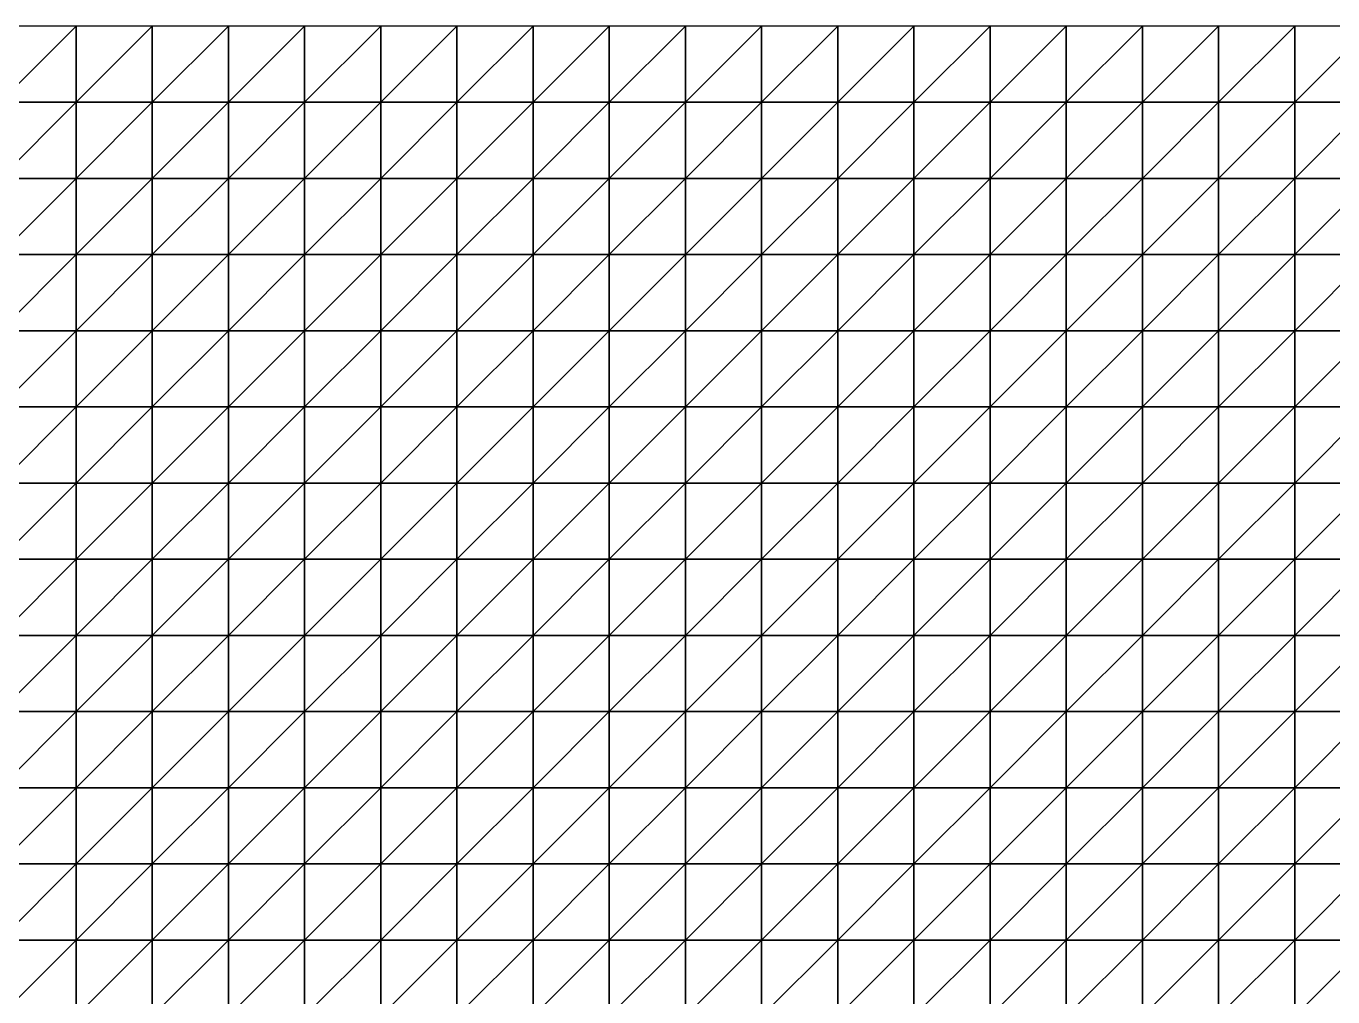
# Model space of a CAD drawing. Extents: x 504700 to 505400, y 9011750 to 9012250.
# Drawn here: x 504873.5 to 505045, y 9012122.6 to 9012250 of the extents above; entities that cross this region are included whole.
import ezdxf

# ---------------------------------------------------------------- set-up
doc = ezdxf.new("R2010")
doc.units = 0

msp = doc.modelspace()

# ---------------------------------------------------------------- linework, layer by layer
at = {"layer": 'PIT_FASE2'}
for points in [[(504870, 9012240, 320.51), (504880, 9012240, 320.46), (504880, 9012250, 320.49)], [(504870, 9012240, 320.51), (504880, 9012250, 320.49), (504870, 9012250, 320.55)], [(504880, 9012240, 320.46), (504890, 9012240, 320.43), (504890, 9012250, 320.44)], [(504880, 9012240, 320.46), (504890, 9012250, 320.44), (504880, 9012250, 320.49)], [(504890, 9012240, 320.43), (504900, 9012240, 320.46), (504900, 9012250, 320.46)], [(504890, 9012240, 320.43), (504900, 9012250, 320.46), (504890, 9012250, 320.44)], [(504900, 9012240, 320.46), (504910, 9012240, 320.55), (504910, 9012250, 320.53)], [(504900, 9012240, 320.46), (504910, 9012250, 320.53), (504900, 9012250, 320.46)], [(504910, 9012240, 320.55), (504920, 9012240, 320.75), (504920, 9012250, 320.71)], [(504910, 9012240, 320.55), (504920, 9012250, 320.71), (504910, 9012250, 320.53)], [(504920, 9012240, 320.75), (504930, 9012240, 321.03), (504930, 9012250, 320.98)], [(504920, 9012240, 320.75), (504930, 9012250, 320.98), (504920, 9012250, 320.71)], [(504930, 9012240, 321.03), (504940, 9012240, 321.43), (504940, 9012250, 321.37)], [(504930, 9012240, 321.03), (504940, 9012250, 321.37), (504930, 9012250, 320.98)], [(504940, 9012240, 321.43), (504950, 9012240, 321.93), (504950, 9012250, 321.84)], [(504940, 9012240, 321.43), (504950, 9012250, 321.84), (504940, 9012250, 321.37)], [(504950, 9012240, 321.93), (504960, 9012240, 322.55), (504960, 9012250, 322.44)], [(504950, 9012240, 321.93), (504960, 9012250, 322.44), (504950, 9012250, 321.84)], [(504960, 9012240, 322.55), (504970, 9012240, 323.24), (504970, 9012250, 323.12)], [(504960, 9012240, 322.55), (504970, 9012250, 323.12), (504960, 9012250, 322.44)], [(504970, 9012240, 323.24), (504980, 9012240, 324.01), (504980, 9012250, 323.87)], [(504970, 9012240, 323.24), (504980, 9012250, 323.87), (504970, 9012250, 323.12)], [(504980, 9012240, 324.01), (504990, 9012240, 324.83), (504990, 9012250, 324.67)], [(504980, 9012240, 324.01), (504990, 9012250, 324.67), (504980, 9012250, 323.87)], [(504990, 9012240, 324.83), (505000, 9012240, 325.68), (505000, 9012250, 325.5)], [(504990, 9012240, 324.83), (505000, 9012250, 325.5), (504990, 9012250, 324.67)], [(505000, 9012240, 325.68), (505010, 9012240, 326.53), (505010, 9012250, 326.33)], [(505000, 9012240, 325.68), (505010, 9012250, 326.33), (505000, 9012250, 325.5)], [(505010, 9012240, 326.53), (505020, 9012240, 327.35), (505020, 9012250, 327.13)], [(505010, 9012240, 326.53), (505020, 9012250, 327.13), (505010, 9012250, 326.33)], [(505020, 9012240, 327.35), (505030, 9012240, 328.12), (505030, 9012250, 327.88)], [(505020, 9012240, 327.35), (505030, 9012250, 327.88), (505020, 9012250, 327.13)], [(505030, 9012240, 328.12), (505040, 9012240, 328.81), (505040, 9012250, 328.56)], [(505030, 9012240, 328.12), (505040, 9012250, 328.56), (505030, 9012250, 327.88)], [(505040, 9012240, 328.81), (505050, 9012240, 329.43), (505050, 9012250, 329.16)], [(505040, 9012240, 328.81), (505050, 9012250, 329.16), (505040, 9012250, 328.56)], [(504870, 9012230, 320.48), (504880, 9012230, 320.43), (504880, 9012240, 320.46)], [(504870, 9012230, 320.48), (504880, 9012240, 320.46), (504870, 9012240, 320.51)], [(504880, 9012230, 320.43), (504890, 9012230, 320.42), (504890, 9012240, 320.43)], [(504880, 9012230, 320.43), (504890, 9012240, 320.43), (504880, 9012240, 320.46)], [(504890, 9012230, 320.42), (504900, 9012230, 320.47), (504900, 9012240, 320.46)], [(504890, 9012230, 320.42), (504900, 9012240, 320.46), (504890, 9012240, 320.43)], [(504900, 9012230, 320.47), (504910, 9012230, 320.57), (504910, 9012240, 320.55)], [(504900, 9012230, 320.47), (504910, 9012240, 320.55), (504900, 9012240, 320.46)], [(504910, 9012230, 320.57), (504920, 9012230, 320.78), (504920, 9012240, 320.75)], [(504910, 9012230, 320.57), (504920, 9012240, 320.75), (504910, 9012240, 320.55)], [(504920, 9012230, 320.78), (504930, 9012230, 321.08), (504930, 9012240, 321.03)], [(504920, 9012230, 320.78), (504930, 9012240, 321.03), (504920, 9012240, 320.75)], [(504930, 9012230, 321.08), (504940, 9012230, 321.5), (504940, 9012240, 321.43)], [(504930, 9012230, 321.08), (504940, 9012240, 321.43), (504930, 9012240, 321.03)], [(504940, 9012230, 321.5), (504950, 9012230, 322.02), (504950, 9012240, 321.93)], [(504940, 9012230, 321.5), (504950, 9012240, 321.93), (504940, 9012240, 321.43)], [(504950, 9012230, 322.02), (504960, 9012230, 322.65), (504960, 9012240, 322.55)], [(504950, 9012230, 322.02), (504960, 9012240, 322.55), (504950, 9012240, 321.93)], [(504960, 9012230, 322.65), (504970, 9012230, 323.36), (504970, 9012240, 323.24)], [(504960, 9012230, 322.65), (504970, 9012240, 323.24), (504960, 9012240, 322.55)], [(504970, 9012230, 323.36), (504980, 9012230, 324.16), (504980, 9012240, 324.01)], [(504970, 9012230, 323.36), (504980, 9012240, 324.01), (504970, 9012240, 323.24)], [(504980, 9012230, 324.16), (504990, 9012230, 324.99), (504990, 9012240, 324.83)], [(504980, 9012230, 324.16), (504990, 9012240, 324.83), (504980, 9012240, 324.01)], [(504990, 9012230, 324.99), (505000, 9012230, 325.37), (505000, 9012240, 325.68)], [(504990, 9012230, 324.99), (505000, 9012240, 325.68), (504990, 9012240, 324.83)], [(505000, 9012230, 325.37), (505010, 9012230, 323.45), (505010, 9012240, 326.53)], [(505000, 9012230, 325.37), (505010, 9012240, 326.53), (505000, 9012240, 325.68)], [(505010, 9012230, 323.45), (505020, 9012230, 321.95), (505020, 9012240, 327.35)], [(505010, 9012230, 323.45), (505020, 9012240, 327.35), (505010, 9012240, 326.53)], [(505020, 9012230, 321.95), (505030, 9012230, 320.87), (505030, 9012240, 328.12)], [(505020, 9012230, 321.95), (505030, 9012240, 328.12), (505020, 9012240, 327.35)], [(505030, 9012230, 320.87), (505040, 9012230, 320.22), (505040, 9012240, 328.81)], [(505030, 9012230, 320.87), (505040, 9012240, 328.81), (505030, 9012240, 328.12)], [(505040, 9012230, 320.22), (505050, 9012230, 320), (505050, 9012240, 329.43)], [(505040, 9012230, 320.22), (505050, 9012240, 329.43), (505040, 9012240, 328.81)], [(504870, 9012220, 320.44), (504880, 9012220, 320.42), (504880, 9012230, 320.43)], [(504870, 9012220, 320.44), (504880, 9012230, 320.43), (504870, 9012230, 320.48)], [(504880, 9012220, 320.42), (504890, 9012220, 320.42), (504890, 9012230, 320.42)], [(504880, 9012220, 320.42), (504890, 9012230, 320.42), (504880, 9012230, 320.43)], [(504890, 9012220, 320.42), (504900, 9012220, 320.47), (504900, 9012230, 320.47)], [(504890, 9012220, 320.42), (504900, 9012230, 320.47), (504890, 9012230, 320.42)], [(504900, 9012220, 320.47), (504910, 9012220, 320.6), (504910, 9012230, 320.57)], [(504900, 9012220, 320.47), (504910, 9012230, 320.57), (504900, 9012230, 320.47)], [(504910, 9012220, 320.6), (504920, 9012220, 320.82), (504920, 9012230, 320.78)], [(504910, 9012220, 320.6), (504920, 9012230, 320.78), (504910, 9012230, 320.57)], [(504920, 9012220, 320.82), (504930, 9012220, 321.14), (504930, 9012230, 321.08)], [(504920, 9012220, 320.82), (504930, 9012230, 321.08), (504920, 9012230, 320.78)], [(504930, 9012220, 321.14), (504940, 9012220, 321.58), (504940, 9012230, 321.5)], [(504930, 9012220, 321.14), (504940, 9012230, 321.5), (504930, 9012230, 321.08)], [(504940, 9012220, 321.58), (504950, 9012220, 322.11), (504950, 9012230, 322.02)], [(504940, 9012220, 321.58), (504950, 9012230, 322.02), (504940, 9012230, 321.5)], [(504950, 9012220, 322.11), (504960, 9012220, 322.76), (504960, 9012230, 322.65)], [(504950, 9012220, 322.11), (504960, 9012230, 322.65), (504950, 9012230, 322.02)], [(504960, 9012220, 322.76), (504970, 9012220, 323.49), (504970, 9012230, 323.36)], [(504960, 9012220, 322.76), (504970, 9012230, 323.36), (504960, 9012230, 322.65)], [(504970, 9012220, 323.49), (504980, 9012220, 320.87), (504980, 9012230, 324.16)], [(504970, 9012220, 323.49), (504980, 9012230, 324.16), (504970, 9012230, 323.36)], [(504980, 9012220, 320.87), (504990, 9012220, 318.04), (504990, 9012230, 324.99)], [(504980, 9012220, 320.87), (504990, 9012230, 324.99), (504980, 9012230, 324.16)], [(504990, 9012220, 318.04), (505000, 9012220, 315.61), (505000, 9012230, 325.37)], [(504990, 9012220, 318.04), (505000, 9012230, 325.37), (504990, 9012230, 324.99)], [(505000, 9012220, 315.61), (505010, 9012220, 313.61), (505010, 9012230, 323.45)], [(505000, 9012220, 315.61), (505010, 9012230, 323.45), (505000, 9012230, 325.37)], [(505010, 9012220, 313.61), (505020, 9012220, 312.04), (505020, 9012230, 321.95)], [(505010, 9012220, 313.61), (505020, 9012230, 321.95), (505010, 9012230, 323.45)], [(505020, 9012220, 312.04), (505030, 9012220, 310.91), (505030, 9012230, 320.87)], [(505020, 9012220, 312.04), (505030, 9012230, 320.87), (505020, 9012230, 321.95)], [(505030, 9012220, 310.91), (505040, 9012220, 310.23), (505040, 9012230, 320.22)], [(505030, 9012220, 310.91), (505040, 9012230, 320.22), (505030, 9012230, 320.87)], [(505040, 9012220, 310.23), (505050, 9012220, 310), (505050, 9012230, 320)], [(505040, 9012220, 310.23), (505050, 9012230, 320), (505040, 9012230, 320.22)], [(504870, 9012210, 320.42), (504880, 9012210, 320.4), (504880, 9012220, 320.42)], [(504870, 9012210, 320.42), (504880, 9012220, 320.42), (504870, 9012220, 320.44)], [(504880, 9012210, 320.4), (504890, 9012210, 320.41), (504890, 9012220, 320.42)], [(504880, 9012210, 320.4), (504890, 9012220, 320.42), (504880, 9012220, 320.42)], [(504890, 9012210, 320.41), (504900, 9012210, 320.49), (504900, 9012220, 320.47)], [(504890, 9012210, 320.41), (504900, 9012220, 320.47), (504890, 9012220, 320.42)], [(504900, 9012210, 320.49), (504910, 9012210, 320.62), (504910, 9012220, 320.6)], [(504900, 9012210, 320.49), (504910, 9012220, 320.6), (504900, 9012220, 320.47)], [(504910, 9012210, 320.62), (504920, 9012210, 320.87), (504920, 9012220, 320.82)], [(504910, 9012210, 320.62), (504920, 9012220, 320.82), (504910, 9012220, 320.6)], [(504920, 9012210, 320.87), (504930, 9012210, 321.2), (504930, 9012220, 321.14)], [(504920, 9012210, 320.87), (504930, 9012220, 321.14), (504920, 9012220, 320.82)], [(504930, 9012210, 321.2), (504940, 9012210, 321.65), (504940, 9012220, 321.58)], [(504930, 9012210, 321.2), (504940, 9012220, 321.58), (504930, 9012220, 321.14)], [(504940, 9012210, 321.65), (504950, 9012210, 322.2), (504950, 9012220, 322.11)], [(504940, 9012210, 321.65), (504950, 9012220, 322.11), (504940, 9012220, 321.58)], [(504950, 9012210, 322.2), (504960, 9012210, 318.47), (504960, 9012220, 322.76)], [(504950, 9012210, 322.2), (504960, 9012220, 322.76), (504950, 9012220, 322.11)], [(504960, 9012210, 318.47), (504970, 9012210, 314.72), (504970, 9012220, 323.49)], [(504960, 9012210, 318.47), (504970, 9012220, 323.49), (504960, 9012220, 322.76)], [(504970, 9012210, 314.72), (504980, 9012210, 311.36), (504980, 9012220, 320.87)], [(504970, 9012210, 314.72), (504980, 9012220, 320.87), (504970, 9012220, 323.49)], [(504980, 9012210, 311.36), (504990, 9012210, 308.4), (504990, 9012220, 318.04)], [(504980, 9012210, 311.36), (504990, 9012220, 318.04), (504980, 9012220, 320.87)], [(504990, 9012210, 308.4), (505000, 9012210, 305.87), (505000, 9012220, 315.61)], [(504990, 9012210, 308.4), (505000, 9012220, 315.61), (504990, 9012220, 318.04)], [(505000, 9012210, 305.87), (505010, 9012210, 303.78), (505010, 9012220, 313.61)], [(505000, 9012210, 305.87), (505010, 9012220, 313.61), (505000, 9012220, 315.61)], [(505010, 9012210, 303.78), (505020, 9012210, 302.13), (505020, 9012220, 312.04)], [(505010, 9012210, 303.78), (505020, 9012220, 312.04), (505010, 9012220, 313.61)], [(505020, 9012210, 302.13), (505030, 9012210, 300.95), (505030, 9012220, 310.91)], [(505020, 9012210, 302.13), (505030, 9012220, 310.91), (505020, 9012220, 312.04)], [(505030, 9012210, 300.95), (505040, 9012210, 300.24), (505040, 9012220, 310.23)], [(505030, 9012210, 300.95), (505040, 9012220, 310.23), (505030, 9012220, 310.91)], [(505040, 9012210, 300.24), (505050, 9012210, 300), (505050, 9012220, 310)], [(505040, 9012210, 300.24), (505050, 9012220, 310), (505040, 9012220, 310.23)], [(504870, 9012200, 320.4), (504880, 9012200, 320.39), (504880, 9012210, 320.4)], [(504870, 9012200, 320.4), (504880, 9012210, 320.4), (504870, 9012210, 320.42)], [(504880, 9012200, 320.39), (504890, 9012200, 320.42), (504890, 9012210, 320.41)], [(504880, 9012200, 320.39), (504890, 9012210, 320.41), (504880, 9012210, 320.4)], [(504890, 9012200, 320.42), (504900, 9012200, 320.51), (504900, 9012210, 320.49)], [(504890, 9012200, 320.42), (504900, 9012210, 320.49), (504890, 9012210, 320.41)], [(504900, 9012200, 320.51), (504910, 9012200, 320.65), (504910, 9012210, 320.62)], [(504900, 9012200, 320.51), (504910, 9012210, 320.62), (504900, 9012210, 320.49)], [(504910, 9012200, 320.65), (504920, 9012200, 320.91), (504920, 9012210, 320.87)], [(504910, 9012200, 320.65), (504920, 9012210, 320.87), (504910, 9012210, 320.62)], [(504920, 9012200, 320.91), (504930, 9012200, 321.26), (504930, 9012210, 321.2)], [(504920, 9012200, 320.91), (504930, 9012210, 321.2), (504920, 9012210, 320.87)], [(504930, 9012200, 321.26), (504940, 9012200, 318.25), (504940, 9012210, 321.65)], [(504930, 9012200, 321.26), (504940, 9012210, 321.65), (504930, 9012210, 321.2)], [(504940, 9012200, 318.25), (504950, 9012200, 313.61), (504950, 9012210, 322.2)], [(504940, 9012200, 318.25), (504950, 9012210, 322.2), (504940, 9012210, 321.65)], [(504950, 9012200, 313.61), (504960, 9012200, 309.32), (504960, 9012210, 318.47)], [(504950, 9012200, 313.61), (504960, 9012210, 318.47), (504950, 9012210, 322.2)], [(504960, 9012200, 309.32), (504970, 9012200, 305.41), (504970, 9012210, 314.72)], [(504960, 9012200, 309.32), (504970, 9012210, 314.72), (504960, 9012210, 318.47)], [(504970, 9012200, 305.41), (504980, 9012200, 301.9), (504980, 9012210, 311.36)], [(504970, 9012200, 305.41), (504980, 9012210, 311.36), (504970, 9012210, 314.72)], [(504980, 9012200, 301.9), (504990, 9012200, 298.81), (504990, 9012210, 308.4)], [(504980, 9012200, 301.9), (504990, 9012210, 308.4), (504980, 9012210, 311.36)], [(504990, 9012200, 298.81), (505000, 9012200, 296.15), (505000, 9012210, 305.87)], [(504990, 9012200, 298.81), (505000, 9012210, 305.87), (504990, 9012210, 308.4)], [(505000, 9012200, 296.15), (505010, 9012200, 293.96), (505010, 9012210, 303.78)], [(505000, 9012200, 296.15), (505010, 9012210, 303.78), (505000, 9012210, 305.87)], [(505010, 9012200, 293.96), (505020, 9012200, 292.24), (505020, 9012210, 302.13)], [(505010, 9012200, 293.96), (505020, 9012210, 302.13), (505010, 9012210, 303.78)], [(505020, 9012200, 292.24), (505030, 9012200, 291), (505030, 9012210, 300.95)], [(505020, 9012200, 292.24), (505030, 9012210, 300.95), (505020, 9012210, 302.13)], [(505030, 9012200, 291), (505040, 9012200, 290.25), (505040, 9012210, 300.24)], [(505030, 9012200, 291), (505040, 9012210, 300.24), (505030, 9012210, 300.95)], [(505040, 9012200, 290.25), (505050, 9012200, 290), (505050, 9012210, 300)], [(505040, 9012200, 290.25), (505050, 9012210, 300), (505040, 9012210, 300.24)], [(504870, 9012190, 320.38), (504880, 9012190, 320.39), (504880, 9012200, 320.39)], [(504870, 9012190, 320.38), (504880, 9012200, 320.39), (504870, 9012200, 320.4)], [(504880, 9012190, 320.39), (504890, 9012190, 320.43), (504890, 9012200, 320.42)], [(504880, 9012190, 320.39), (504890, 9012200, 320.42), (504880, 9012200, 320.39)], [(504890, 9012190, 320.43), (504900, 9012190, 320.52), (504900, 9012200, 320.51)], [(504890, 9012190, 320.43), (504900, 9012200, 320.51), (504890, 9012200, 320.42)], [(504900, 9012190, 320.52), (504910, 9012190, 320.69), (504910, 9012200, 320.65)], [(504900, 9012190, 320.52), (504910, 9012200, 320.65), (504900, 9012200, 320.51)], [(504910, 9012190, 320.69), (504920, 9012190, 320.22), (504920, 9012200, 320.91)], [(504910, 9012190, 320.69), (504920, 9012200, 320.91), (504910, 9012200, 320.65)], [(504920, 9012190, 320.22), (504930, 9012190, 314.72), (504930, 9012200, 321.26)], [(504920, 9012190, 320.22), (504930, 9012200, 321.26), (504920, 9012200, 320.91)], [(504930, 9012190, 314.72), (504940, 9012190, 309.55), (504940, 9012200, 318.25)], [(504930, 9012190, 314.72), (504940, 9012200, 318.25), (504930, 9012200, 321.26)], [(504940, 9012190, 309.55), (504950, 9012190, 304.71), (504950, 9012200, 313.61)], [(504940, 9012190, 309.55), (504950, 9012200, 313.61), (504940, 9012200, 318.25)], [(504950, 9012190, 304.71), (504960, 9012190, 300.24), (504960, 9012200, 309.32)], [(504950, 9012190, 304.71), (504960, 9012200, 309.32), (504950, 9012200, 313.61)], [(504960, 9012190, 300.24), (504970, 9012190, 296.15), (504970, 9012200, 305.41)], [(504960, 9012190, 300.24), (504970, 9012200, 305.41), (504960, 9012200, 309.32)], [(504970, 9012190, 296.15), (504980, 9012190, 292.49), (504980, 9012200, 301.9)], [(504970, 9012190, 296.15), (504980, 9012200, 301.9), (504970, 9012200, 305.41)], [(504980, 9012190, 292.49), (504990, 9012190, 289.25), (504990, 9012200, 298.81)], [(504980, 9012190, 292.49), (504990, 9012200, 298.81), (504980, 9012200, 301.9)], [(504990, 9012190, 289.25), (505000, 9012190, 286.47), (505000, 9012200, 296.15)], [(504990, 9012190, 289.25), (505000, 9012200, 296.15), (504990, 9012200, 298.81)], [(505000, 9012190, 286.47), (505010, 9012190, 284.17), (505010, 9012200, 293.96)], [(505000, 9012190, 286.47), (505010, 9012200, 293.96), (505000, 9012200, 296.15)], [(505010, 9012190, 284.17), (505020, 9012190, 282.35), (505020, 9012200, 292.24)], [(505010, 9012190, 284.17), (505020, 9012200, 292.24), (505010, 9012200, 293.96)], [(505020, 9012190, 282.35), (505030, 9012190, 281.05), (505030, 9012200, 291)], [(505020, 9012190, 282.35), (505030, 9012200, 291), (505020, 9012200, 292.24)], [(505030, 9012190, 281.05), (505040, 9012190, 280.26), (505040, 9012200, 290.25)], [(505030, 9012190, 281.05), (505040, 9012200, 290.25), (505030, 9012200, 291)], [(505040, 9012190, 280.26), (505050, 9012190, 280), (505050, 9012200, 290)], [(505040, 9012190, 280.26), (505050, 9012200, 290), (505040, 9012200, 290.25)], [(504870, 9012180, 320.37), (504880, 9012180, 320.39), (504880, 9012190, 320.39)], [(504870, 9012180, 320.37), (504880, 9012190, 320.39), (504870, 9012190, 320.38)], [(504880, 9012180, 320.39), (504890, 9012180, 320.44), (504890, 9012190, 320.43)], [(504880, 9012180, 320.39), (504890, 9012190, 320.43), (504880, 9012190, 320.39)], [(504890, 9012180, 320.44), (504900, 9012180, 320.55), (504900, 9012190, 320.52)], [(504890, 9012180, 320.44), (504900, 9012190, 320.52), (504890, 9012190, 320.43)], [(504900, 9012180, 320.55), (504910, 9012180, 318.04), (504910, 9012190, 320.69)], [(504900, 9012180, 320.55), (504910, 9012190, 320.69), (504900, 9012190, 320.52)], [(504910, 9012180, 318.04), (504920, 9012180, 312.04), (504920, 9012190, 320.22)], [(504910, 9012180, 318.04), (504920, 9012190, 320.22), (504910, 9012190, 320.69)], [(504920, 9012180, 312.04), (504930, 9012180, 306.33), (504930, 9012190, 314.72)], [(504920, 9012180, 312.04), (504930, 9012190, 314.72), (504920, 9012190, 320.22)], [(504930, 9012180, 306.33), (504940, 9012180, 300.95), (504940, 9012190, 309.55)], [(504930, 9012180, 306.33), (504940, 9012190, 309.55), (504930, 9012190, 314.72)], [(504940, 9012180, 300.95), (504950, 9012180, 295.91), (504950, 9012190, 304.71)], [(504940, 9012180, 300.95), (504950, 9012190, 304.71), (504940, 9012190, 309.55)], [(504950, 9012180, 295.91), (504960, 9012180, 291.25), (504960, 9012190, 300.24)], [(504950, 9012180, 295.91), (504960, 9012190, 300.24), (504950, 9012190, 304.71)], [(504960, 9012180, 291.25), (504970, 9012180, 286.98), (504970, 9012190, 296.15)], [(504960, 9012180, 291.25), (504970, 9012190, 296.15), (504960, 9012190, 300.24)], [(504970, 9012180, 286.98), (504980, 9012180, 283.13), (504980, 9012190, 292.49)], [(504970, 9012180, 286.98), (504980, 9012190, 292.49), (504970, 9012190, 296.15)], [(504980, 9012180, 283.13), (504990, 9012180, 279.74), (504990, 9012190, 289.25)], [(504980, 9012180, 283.13), (504990, 9012190, 289.25), (504980, 9012190, 292.49)], [(504990, 9012180, 279.74), (505000, 9012180, 276.81), (505000, 9012190, 286.47)], [(504990, 9012180, 279.74), (505000, 9012190, 286.47), (504990, 9012190, 289.25)], [(505000, 9012180, 276.81), (505010, 9012180, 274.39), (505010, 9012190, 284.17)], [(505000, 9012180, 276.81), (505010, 9012190, 284.17), (505000, 9012190, 286.47)], [(505010, 9012180, 274.39), (505020, 9012180, 272.48), (505020, 9012190, 282.35)], [(505010, 9012180, 274.39), (505020, 9012190, 282.35), (505010, 9012190, 284.17)], [(505020, 9012180, 272.48), (505030, 9012180, 271.11), (505030, 9012190, 281.05)], [(505020, 9012180, 272.48), (505030, 9012190, 281.05), (505020, 9012190, 282.35)], [(505030, 9012180, 271.11), (505040, 9012180, 270.28), (505040, 9012190, 280.26)], [(505030, 9012180, 271.11), (505040, 9012190, 280.26), (505030, 9012190, 281.05)], [(505040, 9012180, 270.28), (505050, 9012180, 270), (505050, 9012190, 280)], [(505040, 9012180, 270.28), (505050, 9012190, 280), (505040, 9012190, 280.26)], [(504870, 9012170, 320.37), (504880, 9012170, 320.4), (504880, 9012180, 320.39)], [(504870, 9012170, 320.37), (504880, 9012180, 320.39), (504870, 9012180, 320.37)], [(504880, 9012170, 320.4), (504890, 9012170, 320.46), (504890, 9012180, 320.44)], [(504880, 9012170, 320.4), (504890, 9012180, 320.44), (504880, 9012180, 320.39)], [(504890, 9012170, 320.46), (504900, 9012170, 316.72), (504900, 9012180, 320.55)], [(504890, 9012170, 320.46), (504900, 9012180, 320.55), (504890, 9012180, 320.44)], [(504900, 9012170, 316.72), (504910, 9012170, 310.23), (504910, 9012180, 318.04)], [(504900, 9012170, 316.72), (504910, 9012180, 318.04), (504900, 9012180, 320.55)], [(504910, 9012170, 310.23), (504920, 9012170, 304.01), (504920, 9012180, 312.04)], [(504910, 9012170, 310.23), (504920, 9012180, 312.04), (504910, 9012180, 318.04)], [(504920, 9012170, 304.01), (504930, 9012170, 298.09), (504930, 9012180, 306.33)], [(504920, 9012170, 304.01), (504930, 9012180, 306.33), (504920, 9012180, 312.04)], [(504930, 9012170, 298.09), (504940, 9012170, 292.49), (504940, 9012180, 300.95)], [(504930, 9012170, 298.09), (504940, 9012180, 300.95), (504930, 9012180, 306.33)], [(504940, 9012170, 292.49), (504950, 9012170, 287.23), (504950, 9012180, 295.91)], [(504940, 9012170, 292.49), (504950, 9012180, 295.91), (504940, 9012180, 300.95)], [(504950, 9012170, 287.23), (504960, 9012170, 282.35), (504960, 9012180, 291.25)], [(504950, 9012170, 287.23), (504960, 9012180, 291.25), (504950, 9012180, 295.91)], [(504960, 9012170, 282.35), (504970, 9012170, 277.88), (504970, 9012180, 286.98)], [(504960, 9012170, 282.35), (504970, 9012180, 286.98), (504960, 9012180, 291.25)], [(504970, 9012170, 277.88), (504980, 9012170, 273.85), (504980, 9012180, 283.13)], [(504970, 9012170, 277.88), (504980, 9012180, 283.13), (504970, 9012180, 286.98)], [(504980, 9012170, 273.85), (504990, 9012170, 270.28), (504990, 9012180, 279.74)], [(504980, 9012170, 273.85), (504990, 9012180, 279.74), (504980, 9012180, 283.13)], [(504990, 9012170, 270.28), (505000, 9012170, 267.2), (505000, 9012180, 276.81)], [(504990, 9012170, 270.28), (505000, 9012180, 276.81), (504990, 9012180, 279.74)], [(505000, 9012170, 267.2), (505010, 9012170, 264.64), (505010, 9012180, 274.39)], [(505000, 9012170, 267.2), (505010, 9012180, 274.39), (505000, 9012180, 276.81)], [(505010, 9012170, 264.64), (505020, 9012170, 262.63), (505020, 9012180, 272.48)], [(505010, 9012170, 264.64), (505020, 9012180, 272.48), (505010, 9012180, 274.39)], [(505020, 9012170, 262.63), (505030, 9012170, 261.17), (505030, 9012180, 271.11)], [(505020, 9012170, 262.63), (505030, 9012180, 271.11), (505020, 9012180, 272.48)], [(505030, 9012170, 261.17), (505040, 9012170, 260.29), (505040, 9012180, 270.28)], [(505030, 9012170, 261.17), (505040, 9012180, 270.28), (505030, 9012180, 271.11)], [(505040, 9012170, 260.29), (505050, 9012170, 260), (505050, 9012180, 270)], [(505040, 9012170, 260.29), (505050, 9012180, 270), (505040, 9012180, 270.28)], [(504870, 9012160, 320.37), (504880, 9012160, 320.41), (504880, 9012170, 320.4)], [(504870, 9012160, 320.37), (504880, 9012170, 320.4), (504870, 9012170, 320.37)], [(504880, 9012160, 320.41), (504890, 9012160, 316.27), (504890, 9012170, 320.46)], [(504880, 9012160, 320.41), (504890, 9012170, 320.46), (504880, 9012170, 320.4)], [(504890, 9012160, 316.27), (504900, 9012160, 309.32), (504900, 9012170, 316.72)], [(504890, 9012160, 316.27), (504900, 9012170, 316.72), (504890, 9012170, 320.46)], [(504900, 9012160, 309.32), (504910, 9012160, 302.6), (504910, 9012170, 310.23)], [(504900, 9012160, 309.32), (504910, 9012170, 310.23), (504900, 9012170, 316.72)], [(504910, 9012160, 302.6), (504920, 9012160, 296.15), (504920, 9012170, 304.01)], [(504910, 9012160, 302.6), (504920, 9012170, 304.01), (504910, 9012170, 310.23)], [(504920, 9012160, 296.15), (504930, 9012160, 290), (504930, 9012170, 298.09)], [(504920, 9012160, 296.15), (504930, 9012170, 298.09), (504920, 9012170, 304.01)], [(504930, 9012160, 290), (504940, 9012160, 284.17), (504940, 9012170, 292.49)], [(504930, 9012160, 290), (504940, 9012170, 292.49), (504930, 9012170, 298.09)], [(504940, 9012160, 284.17), (504950, 9012160, 278.68), (504950, 9012170, 287.23)], [(504940, 9012160, 284.17), (504950, 9012170, 287.23), (504940, 9012170, 292.49)], [(504950, 9012160, 278.68), (504960, 9012160, 273.58), (504960, 9012170, 282.35)], [(504950, 9012160, 278.68), (504960, 9012170, 282.35), (504950, 9012170, 287.23)], [(504960, 9012160, 273.58), (504970, 9012160, 268.88), (504970, 9012170, 277.88)], [(504960, 9012160, 273.58), (504970, 9012170, 277.88), (504960, 9012170, 282.35)], [(504970, 9012160, 268.88), (504980, 9012160, 264.64), (504980, 9012170, 273.85)], [(504970, 9012160, 268.88), (504980, 9012170, 273.85), (504970, 9012170, 277.88)], [(504980, 9012160, 264.64), (504990, 9012160, 260.88), (504990, 9012170, 270.28)], [(504980, 9012160, 264.64), (504990, 9012170, 270.28), (504980, 9012170, 273.85)], [(504990, 9012160, 260.88), (505000, 9012160, 257.63), (505000, 9012170, 267.2)], [(504990, 9012160, 260.88), (505000, 9012170, 267.2), (504990, 9012170, 270.28)], [(505000, 9012160, 257.63), (505010, 9012160, 254.92), (505010, 9012170, 264.64)], [(505000, 9012160, 257.63), (505010, 9012170, 264.64), (505000, 9012170, 267.2)], [(505010, 9012160, 254.92), (505020, 9012160, 252.79), (505020, 9012170, 262.63)], [(505010, 9012160, 254.92), (505020, 9012170, 262.63), (505010, 9012170, 264.64)], [(505020, 9012160, 252.79), (505030, 9012160, 251.25), (505030, 9012170, 261.17)], [(505020, 9012160, 252.79), (505030, 9012170, 261.17), (505020, 9012170, 262.63)], [(505030, 9012160, 251.25), (505040, 9012160, 250.31), (505040, 9012170, 260.29)], [(505030, 9012160, 251.25), (505040, 9012170, 260.29), (505030, 9012170, 261.17)], [(505040, 9012160, 250.31), (505050, 9012160, 250), (505050, 9012170, 260)], [(505040, 9012160, 250.31), (505050, 9012170, 260), (505040, 9012170, 260.29)], [(504870, 9012150, 320.38), (504880, 9012150, 316.72), (504880, 9012160, 320.41)], [(504870, 9012150, 320.38), (504880, 9012160, 320.41), (504870, 9012160, 320.37)], [(504880, 9012150, 316.72), (504890, 9012150, 309.32), (504890, 9012160, 316.27)], [(504880, 9012150, 316.72), (504890, 9012160, 316.27), (504880, 9012160, 320.41)], [(504890, 9012150, 309.32), (504900, 9012150, 302.13), (504900, 9012160, 309.32)], [(504890, 9012150, 309.32), (504900, 9012160, 309.32), (504890, 9012160, 316.27)], [(504900, 9012150, 302.13), (504910, 9012150, 295.18), (504910, 9012160, 302.6)], [(504900, 9012150, 302.13), (504910, 9012160, 302.6), (504900, 9012160, 309.32)], [(504910, 9012150, 295.18), (504920, 9012150, 288.49), (504920, 9012160, 296.15)], [(504910, 9012150, 295.18), (504920, 9012160, 296.15), (504910, 9012160, 302.6)], [(504920, 9012150, 288.49), (504930, 9012150, 282.09), (504930, 9012160, 290)], [(504920, 9012150, 288.49), (504930, 9012160, 290), (504920, 9012160, 296.15)], [(504930, 9012150, 282.09), (504940, 9012150, 276.01), (504940, 9012160, 284.17)], [(504930, 9012150, 282.09), (504940, 9012160, 284.17), (504930, 9012160, 290)], [(504940, 9012150, 276.01), (504950, 9012150, 270.28), (504950, 9012160, 278.68)], [(504940, 9012150, 276.01), (504950, 9012160, 278.68), (504940, 9012160, 284.17)], [(504950, 9012150, 270.28), (504960, 9012150, 264.93), (504960, 9012160, 273.58)], [(504950, 9012150, 270.28), (504960, 9012160, 273.58), (504950, 9012160, 278.68)], [(504960, 9012150, 264.93), (504970, 9012150, 260), (504970, 9012160, 268.88)], [(504960, 9012150, 264.93), (504970, 9012160, 268.88), (504960, 9012160, 273.58)], [(504970, 9012150, 260), (504980, 9012150, 255.53), (504980, 9012160, 264.64)], [(504970, 9012150, 260), (504980, 9012160, 264.64), (504970, 9012160, 268.88)], [(504980, 9012150, 255.53), (504990, 9012150, 251.56), (504990, 9012160, 260.88)], [(504980, 9012150, 255.53), (504990, 9012160, 260.88), (504980, 9012160, 264.64)], [(504990, 9012150, 251.56), (505000, 9012150, 248.11), (505000, 9012160, 257.63)], [(504990, 9012150, 251.56), (505000, 9012160, 257.63), (504990, 9012160, 260.88)], [(505000, 9012150, 248.11), (505010, 9012150, 245.24), (505010, 9012160, 254.92)], [(505000, 9012150, 248.11), (505010, 9012160, 254.92), (505000, 9012160, 257.63)], [(505010, 9012150, 245.24), (505020, 9012150, 242.97), (505020, 9012160, 252.79)], [(505010, 9012150, 245.24), (505020, 9012160, 252.79), (505010, 9012160, 254.92)], [(505020, 9012150, 242.97), (505030, 9012150, 241.33), (505030, 9012160, 251.25)], [(505020, 9012150, 242.97), (505030, 9012160, 251.25), (505020, 9012160, 252.79)], [(505030, 9012150, 241.33), (505040, 9012150, 240.33), (505040, 9012160, 250.31)], [(505030, 9012150, 241.33), (505040, 9012160, 250.31), (505030, 9012160, 251.25)], [(505040, 9012150, 240.33), (505050, 9012150, 240), (505050, 9012160, 250)], [(505040, 9012150, 240.33), (505050, 9012160, 250), (505040, 9012160, 250.31)], [(504870, 9012140, 318.04), (504880, 9012140, 310.23), (504880, 9012150, 316.72)], [(504870, 9012140, 318.04), (504880, 9012150, 316.72), (504870, 9012150, 320.38)], [(504880, 9012140, 310.23), (504890, 9012140, 302.6), (504890, 9012150, 309.32)], [(504880, 9012140, 310.23), (504890, 9012150, 309.32), (504880, 9012150, 316.72)], [(504890, 9012140, 302.6), (504900, 9012140, 295.18), (504900, 9012150, 302.13)], [(504890, 9012140, 302.6), (504900, 9012150, 302.13), (504890, 9012150, 309.32)], [(504900, 9012140, 295.18), (504910, 9012140, 287.99), (504910, 9012150, 295.18)], [(504900, 9012140, 295.18), (504910, 9012150, 295.18), (504900, 9012150, 302.13)], [(504910, 9012140, 287.99), (504920, 9012140, 281.05), (504920, 9012150, 288.49)], [(504910, 9012140, 287.99), (504920, 9012150, 288.49), (504910, 9012150, 295.18)], [(504920, 9012140, 281.05), (504930, 9012140, 274.39), (504930, 9012150, 282.09)], [(504920, 9012140, 281.05), (504930, 9012150, 282.09), (504920, 9012150, 288.49)], [(504930, 9012140, 274.39), (504940, 9012140, 268.05), (504940, 9012150, 276.01)], [(504930, 9012140, 274.39), (504940, 9012150, 276.01), (504930, 9012150, 282.09)], [(504940, 9012140, 268.05), (504950, 9012140, 262.05), (504950, 9012150, 270.28)], [(504940, 9012140, 268.05), (504950, 9012150, 270.28), (504940, 9012150, 276.01)], [(504950, 9012140, 262.05), (504960, 9012140, 256.43), (504960, 9012150, 264.93)], [(504950, 9012140, 262.05), (504960, 9012150, 264.93), (504950, 9012150, 270.28)], [(504960, 9012140, 256.43), (504970, 9012140, 251.25), (504970, 9012150, 260)], [(504960, 9012140, 256.43), (504970, 9012150, 260), (504960, 9012150, 264.93)], [(504970, 9012140, 251.25), (504980, 9012140, 246.53), (504980, 9012150, 255.53)], [(504970, 9012140, 251.25), (504980, 9012150, 255.53), (504970, 9012150, 260)], [(504980, 9012140, 246.53), (504990, 9012140, 242.31), (504990, 9012150, 251.56)], [(504980, 9012140, 246.53), (504990, 9012150, 251.56), (504980, 9012150, 255.53)], [(504990, 9012140, 242.31), (505000, 9012140, 238.66), (505000, 9012150, 248.11)], [(504990, 9012140, 242.31), (505000, 9012150, 248.11), (504990, 9012150, 251.56)], [(505000, 9012140, 238.66), (505010, 9012140, 235.6), (505010, 9012150, 245.24)], [(505000, 9012140, 238.66), (505010, 9012150, 245.24), (505000, 9012150, 248.11)], [(505010, 9012140, 235.6), (505020, 9012140, 233.18), (505020, 9012150, 242.97)], [(505010, 9012140, 235.6), (505020, 9012150, 242.97), (505010, 9012150, 245.24)], [(505020, 9012140, 233.18), (505030, 9012140, 231.42), (505030, 9012150, 241.33)], [(505020, 9012140, 233.18), (505030, 9012150, 241.33), (505020, 9012150, 242.97)], [(505030, 9012140, 231.42), (505040, 9012140, 230.36), (505040, 9012150, 240.33)], [(505030, 9012140, 231.42), (505040, 9012150, 240.33), (505030, 9012150, 241.33)], [(505040, 9012140, 230.36), (505050, 9012140, 230), (505050, 9012150, 240)], [(505040, 9012140, 230.36), (505050, 9012150, 240), (505040, 9012150, 240.33)], [(504870, 9012130, 312.04), (504880, 9012130, 304.01), (504880, 9012140, 310.23)], [(504870, 9012130, 312.04), (504880, 9012140, 310.23), (504870, 9012140, 318.04)], [(504880, 9012130, 304.01), (504890, 9012130, 296.15), (504890, 9012140, 302.6)], [(504880, 9012130, 304.01), (504890, 9012140, 302.6), (504880, 9012140, 310.23)], [(504890, 9012130, 296.15), (504900, 9012130, 288.49), (504900, 9012140, 295.18)], [(504890, 9012130, 296.15), (504900, 9012140, 295.18), (504890, 9012140, 302.6)], [(504900, 9012130, 288.49), (504910, 9012130, 281.05), (504910, 9012140, 287.99)], [(504900, 9012130, 288.49), (504910, 9012140, 287.99), (504900, 9012140, 295.18)], [(504910, 9012130, 281.05), (504920, 9012130, 273.85), (504920, 9012140, 281.05)], [(504910, 9012130, 281.05), (504920, 9012140, 281.05), (504910, 9012140, 287.99)], [(504920, 9012130, 273.85), (504930, 9012130, 266.92), (504930, 9012140, 274.39)], [(504920, 9012130, 273.85), (504930, 9012140, 274.39), (504920, 9012140, 281.05)], [(504930, 9012130, 266.92), (504940, 9012130, 260.29), (504940, 9012140, 268.05)], [(504930, 9012130, 266.92), (504940, 9012140, 268.05), (504930, 9012140, 274.39)], [(504940, 9012130, 260.29), (504950, 9012130, 254.01), (504950, 9012140, 262.05)], [(504940, 9012130, 260.29), (504950, 9012140, 262.05), (504940, 9012140, 268.05)], [(504950, 9012130, 254.01), (504960, 9012130, 248.11), (504960, 9012140, 256.43)], [(504950, 9012130, 254.01), (504960, 9012140, 256.43), (504950, 9012140, 262.05)], [(504960, 9012130, 248.11), (504970, 9012130, 242.64), (504970, 9012140, 251.25)], [(504960, 9012130, 248.11), (504970, 9012140, 251.25), (504960, 9012140, 256.43)], [(504970, 9012130, 242.64), (504980, 9012130, 237.65), (504980, 9012140, 246.53)], [(504970, 9012130, 242.64), (504980, 9012140, 246.53), (504970, 9012140, 251.25)], [(504980, 9012130, 237.65), (504990, 9012130, 233.18), (504990, 9012140, 242.31)], [(504980, 9012130, 237.65), (504990, 9012140, 242.31), (504980, 9012140, 246.53)], [(504990, 9012130, 233.18), (505000, 9012130, 229.28), (505000, 9012140, 238.66)], [(504990, 9012130, 233.18), (505000, 9012140, 238.66), (504990, 9012140, 242.31)], [(505000, 9012130, 229.28), (505010, 9012130, 226.01), (505010, 9012140, 235.6)], [(505000, 9012130, 229.28), (505010, 9012140, 235.6), (505000, 9012140, 238.66)], [(505010, 9012130, 226.01), (505020, 9012130, 223.42), (505020, 9012140, 233.18)], [(505010, 9012130, 226.01), (505020, 9012140, 233.18), (505010, 9012140, 235.6)], [(505020, 9012130, 223.42), (505030, 9012130, 221.53), (505030, 9012140, 231.42)], [(505020, 9012130, 223.42), (505030, 9012140, 231.42), (505020, 9012140, 233.18)], [(505030, 9012130, 221.53), (505040, 9012130, 220.38), (505040, 9012140, 230.36)], [(505030, 9012130, 221.53), (505040, 9012140, 230.36), (505030, 9012140, 231.42)], [(505040, 9012130, 220.38), (505050, 9012130, 220), (505050, 9012140, 230)], [(505040, 9012130, 220.38), (505050, 9012140, 230), (505040, 9012140, 230.36)], [(504870, 9012120, 306.33), (504880, 9012120, 298.09), (504880, 9012130, 304.01)], [(504870, 9012120, 306.33), (504880, 9012130, 304.01), (504870, 9012130, 312.04)], [(504880, 9012120, 298.09), (504890, 9012120, 290), (504890, 9012130, 296.15)], [(504880, 9012120, 298.09), (504890, 9012130, 296.15), (504880, 9012130, 304.01)], [(504890, 9012120, 290), (504900, 9012120, 282.09), (504900, 9012130, 288.49)], [(504890, 9012120, 290), (504900, 9012130, 288.49), (504890, 9012130, 296.15)], [(504900, 9012120, 282.09), (504910, 9012120, 274.39), (504910, 9012130, 281.05)], [(504900, 9012120, 282.09), (504910, 9012130, 281.05), (504900, 9012130, 288.49)], [(504910, 9012120, 274.39), (504920, 9012120, 266.92), (504920, 9012130, 273.85)], [(504910, 9012120, 274.39), (504920, 9012130, 273.85), (504910, 9012130, 281.05)], [(504920, 9012120, 266.92), (504930, 9012120, 259.71), (504930, 9012130, 266.92)], [(504920, 9012120, 266.92), (504930, 9012130, 266.92), (504920, 9012130, 273.85)], [(504930, 9012120, 259.71), (504940, 9012120, 252.79), (504940, 9012130, 260.29)], [(504930, 9012120, 259.71), (504940, 9012130, 260.29), (504930, 9012130, 266.92)], [(504940, 9012120, 252.79), (504950, 9012120, 246.21), (504950, 9012130, 254.01)], [(504940, 9012120, 252.79), (504950, 9012130, 254.01), (504940, 9012130, 260.29)], [(504950, 9012120, 246.21), (504960, 9012120, 240), (504960, 9012130, 248.11)], [(504950, 9012120, 246.21), (504960, 9012130, 248.11), (504950, 9012130, 254.01)], [(504960, 9012120, 240), (504970, 9012120, 234.22), (504970, 9012130, 242.64)], [(504960, 9012120, 240), (504970, 9012130, 242.64), (504960, 9012130, 248.11)], [(504970, 9012120, 234.22), (504980, 9012120, 228.92), (504980, 9012130, 237.65)], [(504970, 9012120, 234.22), (504980, 9012130, 237.65), (504970, 9012130, 242.64)], [(504980, 9012120, 228.92), (504990, 9012120, 224.16), (504990, 9012130, 233.18)], [(504980, 9012120, 228.92), (504990, 9012130, 233.18), (504980, 9012130, 237.65)], [(504990, 9012120, 224.16), (505000, 9012120, 220), (505000, 9012130, 229.28)], [(504990, 9012120, 224.16), (505000, 9012130, 229.28), (504990, 9012130, 233.18)], [(505000, 9012120, 220), (505010, 9012120, 216.49), (505010, 9012130, 226.01)], [(505000, 9012120, 220), (505010, 9012130, 226.01), (505000, 9012130, 229.28)], [(505010, 9012120, 216.49), (505020, 9012120, 213.69), (505020, 9012130, 223.42)], [(505010, 9012120, 216.49), (505020, 9012130, 223.42), (505010, 9012130, 226.01)], [(505020, 9012120, 213.69), (505030, 9012120, 211.66), (505030, 9012130, 221.53)], [(505020, 9012120, 213.69), (505030, 9012130, 221.53), (505020, 9012130, 223.42)], [(505030, 9012120, 211.66), (505040, 9012120, 210.42), (505040, 9012130, 220.38)], [(505030, 9012120, 211.66), (505040, 9012130, 220.38), (505030, 9012130, 221.53)], [(505040, 9012120, 210.42), (505050, 9012120, 210), (505050, 9012130, 220)], [(505040, 9012120, 210.42), (505050, 9012130, 220), (505040, 9012130, 220.38)]]:
    msp.add_3dface(points, dxfattribs=at)

doc.saveas('drawing.dxf')
